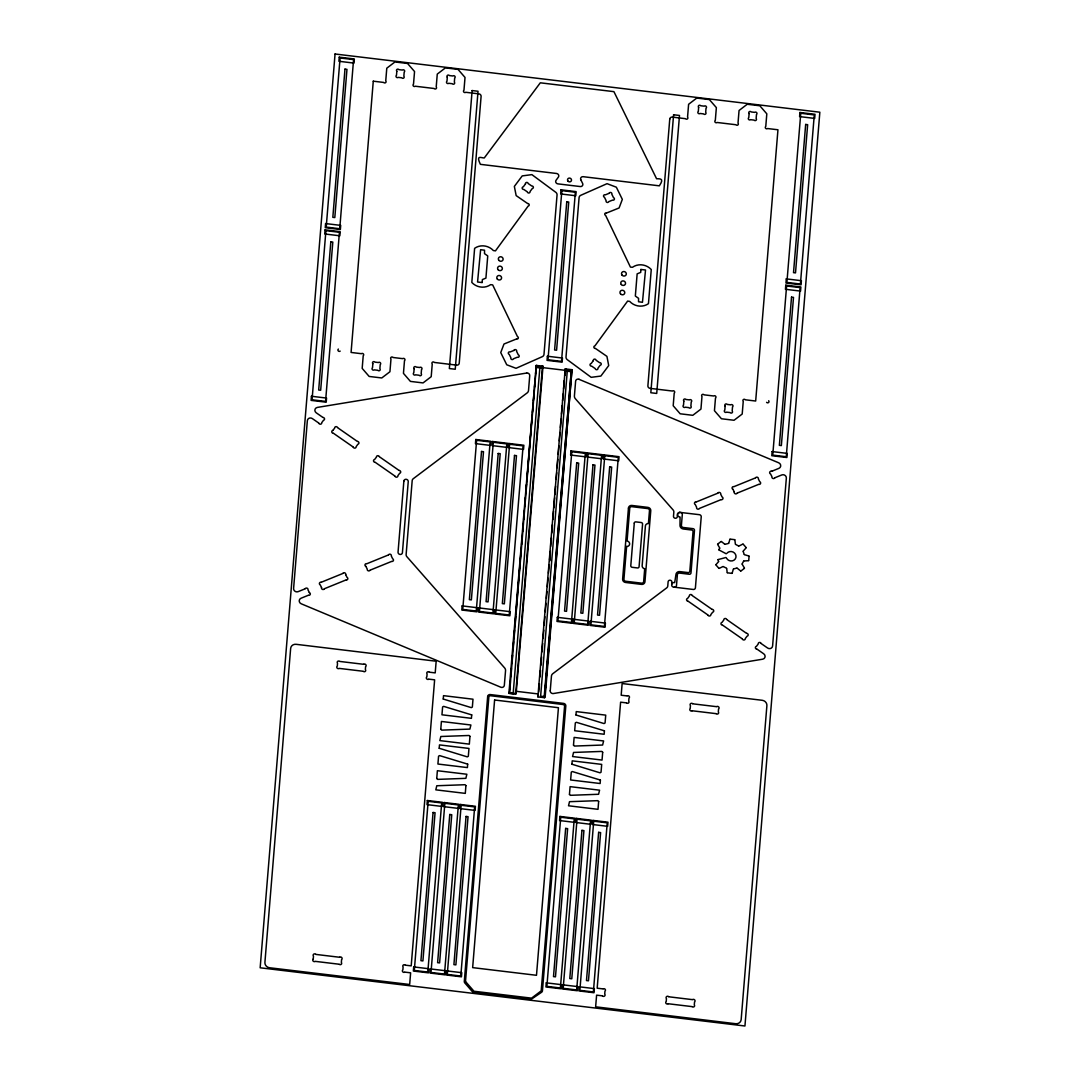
<?xml version="1.0" encoding="UTF-8"?>
<svg xmlns="http://www.w3.org/2000/svg" width="1080" height="1080" viewBox="0 0 1080 1080"><rect width="100%" height="100%" fill="white"/><g stroke="black" fill="none" stroke-linecap="round" stroke-linejoin="round"><path stroke-width="1.5" d="M313.254 959.053L313.484 956.192A1.485 1.391 21.4 0 1 313.416 954.45A1.579 1.472 21.4 0 1 315.59 954.167M508.91 693.387L536.247 365.418L543.011 366.242L516.24 692.739L515.673 694.197L508.91 693.387L509.49 691.916M509.625 690.242L510.314 681.871M510.732 676.85L511.407 668.48M511.826 663.457L512.514 655.088M512.919 650.066L513.608 641.696M513.878 638.348L514.566 629.977M514.985 624.942L515.673 616.572M516.078 611.55L516.767 603.18M517.172 598.158L517.86 589.788M518.279 584.766L518.954 576.396M519.372 571.374L520.061 562.99M520.331 559.643L521.154 549.599M521.573 544.577L522.113 537.881M522.666 531.185L523.22 524.489M523.625 519.467L524.313 511.096M524.718 506.075L525.407 497.691M525.825 492.669L526.514 484.299M526.918 479.277L527.607 470.907M528.012 465.885L528.701 457.515M529.119 452.493L529.808 444.123M530.077 440.775L530.766 432.392M531.171 427.37L531.86 419M532.413 412.304L532.953 405.608M533.371 400.586L534.06 392.215M534.465 387.194L535.154 378.824M535.558 373.802L536.247 365.418M536.274 367.497L509.639 692.469L513.216 692.901L539.851 367.916L542.403 366.93L536.76 366.255L536.274 367.497L539.851 367.916M536.76 366.255L536.827 365.499L536.342 366.728L539.919 367.16L542.471 366.174L515.673 694.197M537.881 696.87L565.218 368.901L571.968 369.711L545.211 696.209L544.631 697.68L537.881 696.87L538.448 695.399M538.731 692.051L539.419 683.681M539.96 676.985L540.513 670.288M540.918 665.267L541.606 656.883M542.025 651.861L542.714 643.491M543.119 638.469L543.807 630.099M544.212 625.077L544.901 616.707M545.319 611.685L546.008 603.315M546.413 598.293L546.966 591.583M547.371 586.562L548.06 578.192M548.465 573.17L549.153 564.8M549.572 559.778L550.26 551.408M550.665 546.386L551.354 538.015M551.759 532.994L552.447 524.61M552.865 519.588L553.554 511.218M553.824 507.87L554.648 497.826M554.918 494.478L555.606 486.108M556.16 479.412L556.7 472.716M557.118 467.694L557.807 459.311M558.212 454.288L558.9 445.919M559.319 440.897L559.994 432.526M560.412 427.505L561.101 419.135M561.506 414.113L562.194 405.743M562.599 400.721L563.153 394.011M563.571 388.989L564.246 380.619M564.664 375.597L565.218 368.901M550.044 560.696L550.314 557.348M565.286 374.746L565.758 368.969L567.338 370.454L570.915 370.886L571.401 369.644L544.631 696.141L544.144 697.383L540.567 696.951M544.212 696.627L571.333 370.4L565.691 369.725L567.27 371.21L540.635 696.195L544.212 696.627L544.698 695.385M544.631 697.68L571.968 369.711M550.233 690.782L551.435 676.202A4.037 3.753 21.4 0 1 552.839 673.663L666.657 587.912A3.213 2.997 21.4 0 0 667.778 585.9L668.115 581.796A1.931 1.796 21.4 0 1 670.167 580.23A1.931 1.796 21.4 0 1 671.936 582.255L671.706 584.982A2.012 1.877 21.4 0 0 673.542 587.088L693.279 589.464A2.012 1.877 21.4 0 0 695.412 587.831L701.231 516.807A2.012 1.877 21.4 0 0 699.408 514.688L679.307 512.312L677.646 513.459L677.308 516.672A1.931 1.796 21.4 0 1 675.243 518.251A1.931 1.796 21.4 0 1 673.488 516.213L673.826 512.123A3.213 2.997 21.4 0 0 673.043 509.868L575.37 398.723A4.037 3.753 21.4 0 1 574.412 395.914L575.6 381.335A2.606 2.43 21.4 0 1 579.082 379.283M748.724 560.52L749.075 556.254M677.538 513.958L679.671 512.325M728.771 543.213L729.904 539.271M732.159 573.21L733.307 569.174M543.011 366.242L542.43 367.7L535.68 366.889M742.149 563.868L743.634 561.141M718.767 549.639L719.712 548.289M332.91 430.407L334.638 428.099A1.552 1.445 21.4 0 1 337.514 427.424M715.946 564.651L718.591 561.654M743.229 551.097L746.118 547.83M717.647 544.118L721.089 541.499M740.961 570.996L744.404 568.364M738.95 546.048L742.865 544.077M719.199 568.404L722.925 566.541M321.26 582.255L342.765 573.507M366.917 563.693L388.422 554.958M324.459 588.708L345.951 579.974M370.116 570.159L391.608 561.425M696.343 501.917L717.836 493.182M733.995 486.635L755.487 477.9M699.529 508.383L721.022 499.649M737.195 493.101L758.687 484.367M305.127 588.816L298.161 591.638A3.213 2.997 21.4 0 1 293.598 588.465L307.355 420.606A3.213 2.997 21.4 0 1 312.336 418.581L318.708 423.023M308.313 595.283L301.023 598.239A3.213 2.997 21.4 0 0 301.226 603.788L500.89 687.258A2.606 2.43 21.4 0 0 504.333 685.26L505.548 670.694A4.037 3.753 21.4 0 0 504.576 667.872L406.904 556.726A3.213 2.997 21.4 0 1 406.134 554.486L412.182 480.708A3.213 2.997 21.4 0 1 413.303 478.683L527.121 392.931A4.037 3.753 21.4 0 0 528.525 390.407L529.713 375.827A2.606 2.43 21.4 0 0 526.635 372.978M772.484 470.975L778.937 468.342A3.213 2.997 21.4 0 0 778.721 462.807L579.056 379.337M774.833 477.779L781.799 474.944A3.213 2.997 21.4 0 1 786.348 478.116L772.591 646.002A3.213 2.997 21.4 0 1 767.61 648.027L761.238 643.599M606.542 213.017L619.083 207.968L622.337 199.382L616.343 187.204L607.055 183.668L580.797 195.291A3.213 2.997 21.4 0 0 579.082 197.654L566.014 356.954A3.213 2.997 21.4 0 0 567.311 359.694L591.179 377.325L600.858 376.07L608.715 365.567L606.92 356.373L595.431 348.435M516.537 338.958L503.995 344.007L500.742 352.593L506.736 364.77L516.024 368.307L542.282 356.683A3.213 2.997 21.4 0 0 543.996 354.321L557.051 195.007A3.213 2.997 21.4 0 0 555.755 192.281L531.887 174.636L522.221 175.905L514.35 186.408L516.159 195.601L527.634 203.54M733.55 568.957L736.789 568.067M718.052 559.575L725.936 557.51M725.085 544.293L728.528 543.429M526.649 373.046L317.331 407.417A3.213 2.997 21.4 0 0 316.211 412.789L322.893 417.433M743.904 560.966L748.508 560.709M537.111 366.944L570.888 371.007M564.638 370.373L571.388 371.183M567.27 371.21L570.848 371.642M730.148 539.123L734.67 539.663M727.394 572.819L731.903 573.372M339.836 661.446L363.596 664.295M429.421 672.192L435.2 672.894L436.171 661.217L296.015 644.301A5.103 4.752 21.4 0 0 290.642 648.459L264.911 962.388A5.103 4.752 21.4 0 0 269.514 967.748L409.671 984.488L410.63 972.824L404.838 972.122M626.967 695.912L621.176 695.223L622.134 683.546L762.291 700.299A5.103 4.752 21.4 0 1 766.895 705.659L741.163 1019.574A5.103 4.752 21.4 0 1 735.791 1023.732L595.634 1006.817L596.606 995.153L602.384 995.841M692.793 703.823L716.553 706.671M339.269 668.399L363.029 671.247M428.855 679.144L434.632 679.833L411.197 965.871L405.419 965.169M626.387 702.864L620.609 702.176L597.173 988.2L602.951 988.889M692.226 710.775L715.986 713.637M515.403 691.214L537.921 693.913M516.24 692.739L513.149 693.657L509.585 693.225M315.819 954.41L339.579 957.258M668.777 996.786L692.537 999.648M315.252 961.362L339.012 964.211M668.21 1003.752L691.97 1006.601M744.417 554.675L748.899 556.011M723.263 566.555L726.503 568.215M718.835 549.882L726.246 553.797M735.575 544.374L738.599 546.021M692.375 595.674L712.03 609.363M726.827 619.623L746.483 633.299M688.19 601.263L707.859 614.938M722.641 625.199L742.298 638.874M757.053 649.175L763.736 653.819A3.213 2.997 21.4 0 1 762.629 659.205L553.298 693.549A2.606 2.43 21.4 0 1 550.246 690.782M337.649 427.707L357.318 441.396M379.404 456.759L399.06 470.435M333.477 433.296L353.133 446.971M375.233 462.335L394.889 476.024M721.4 541.499L724.748 544.226M737.127 568.12L740.664 570.983M743.162 544.144L746.118 547.547M715.946 564.948L718.889 568.337M580.757 179.685A2.417 2.241 21.4 0 1 583.146 176.688L659.327 185.828C664.227 178.591 660.69 178.794 656.573 178.74L613.926 91.652L540.297 82.809L484.245 157.991C480.681 157.775 475.916 154.872 480.37 164.336L556.578 173.488A2.417 2.241 21.4 0 1 558.387 177.093L556.065 180.266A2.417 2.241 21.4 0 0 557.874 183.87L580.284 186.556A2.417 2.241 21.4 0 0 582.62 183.425L580.784 179.753M742.149 564.192L744.458 568.08M717.606 544.401L719.726 547.979M732.969 489.335L734.292 491.994M365.904 566.393L367.214 569.066A1.552 1.445 21.4 0 0 369.927 570.415M345.668 574.614L346.977 577.287A1.552 1.445 21.4 0 1 346.288 580.028M321.557 587.615L320.247 584.942A1.552 1.445 21.4 0 1 320.935 582.201M309.339 592.582L308.016 589.91A1.539 1.431 21.4 0 0 305.316 588.56M717.93 559.805L718.632 561.344M743.175 551.408L744.188 554.432M734.886 539.865L735.359 544.104M726.705 568.485L727.178 572.616M404.568 972.297A1.579 1.472 21.4 0 1 402.881 969.759L403.083 966.951A1.485 1.391 21.4 0 1 405.027 964.98M428.585 679.32A1.579 1.472 21.4 0 1 426.492 678.524A1.485 1.391 21.4 0 1 426.857 676.85L427.086 673.974A1.485 1.391 21.4 0 1 429.044 672.003M363.865 664.119A1.579 1.472 21.4 0 1 365.958 664.915A1.485 1.391 21.4 0 1 365.594 666.603L365.364 669.465A1.485 1.391 21.4 0 1 363.406 671.45M338.999 668.574A1.579 1.472 21.4 0 1 337.311 666.023L337.5 663.228A1.485 1.391 21.4 0 1 339.444 661.257M339.404 964.413A1.485 1.391 21.4 0 0 341.348 962.428L341.591 959.567A1.485 1.391 21.4 0 0 341.942 957.879A1.579 1.472 21.4 0 0 339.849 957.083M314.982 961.538A1.579 1.472 21.4 0 1 313.295 958.986M602.613 996.084A1.579 1.472 21.4 0 0 604.787 995.801A1.485 1.391 21.4 0 0 604.719 994.059L604.949 991.197A1.485 1.391 21.4 0 0 603.356 988.794M626.778 703.053A1.485 1.391 21.4 0 0 628.722 701.082L628.965 698.22A1.485 1.391 21.4 0 0 627.372 695.817M692.55 703.593A1.579 1.472 21.4 0 0 690.377 703.877A1.485 1.391 21.4 0 0 690.457 705.605L690.215 708.48A1.579 1.472 21.4 0 0 691.956 710.964M716.364 713.826A1.485 1.391 21.4 0 0 718.322 711.855L718.551 708.98A1.485 1.391 21.4 0 0 718.916 707.292A1.579 1.472 21.4 0 0 716.823 706.509M667.94 1003.928A1.579 1.472 21.4 0 1 666.252 1001.376L666.441 998.568A1.485 1.391 21.4 0 1 666.36 996.84A1.579 1.472 21.4 0 1 668.547 996.557M692.807 999.473A1.579 1.472 21.4 0 1 694.899 1000.269A1.485 1.391 21.4 0 1 694.535 1001.943L694.305 1004.818A1.485 1.391 21.4 0 1 692.361 1006.79M340.173 351.108A1.377 1.282 21.4 0 1 338.243 350.879A1.377 1.282 21.4 0 1 338.404 349.07M768.663 400.734A1.377 1.282 21.4 0 1 768.514 402.543A1.377 1.282 21.4 0 1 766.584 402.314M595.08 348.435A1.377 1.282 21.4 0 1 594.932 345.87L627.615 301.091L629.694 301.401A13.864 12.893 21.4 0 0 648.459 303.656L651.254 269.528A13.864 12.893 21.4 0 0 632.489 267.273L630.437 267.125L605.624 215.406A1.377 1.282 21.4 0 1 606.191 212.922M516.888 339.039A1.377 1.282 21.4 0 0 517.455 336.555L492.669 284.891L490.617 284.648A13.864 12.893 21.4 0 1 471.812 282.447L474.62 248.319A13.864 12.893 21.4 0 1 493.385 250.56L495.464 250.871L528.134 206.105A1.377 1.282 21.4 0 0 527.985 203.54M318.857 423.306A1.539 1.431 21.4 0 0 321.759 422.631L323.46 420.323A1.539 1.431 21.4 0 0 323.217 417.488M309.353 592.556A1.539 1.431 21.4 0 1 308.651 595.31M342.941 573.264A1.552 1.445 21.4 0 1 345.681 574.628M324.27 588.965A1.552 1.445 21.4 0 1 321.529 587.601M365.89 566.42A1.552 1.445 21.4 0 1 366.593 563.652M388.598 554.715A1.552 1.445 21.4 0 1 391.338 556.079L392.634 558.725A1.552 1.445 21.4 0 1 391.945 561.465M374.895 462.308A1.552 1.445 21.4 0 1 374.652 459.432L376.394 457.151A1.552 1.445 21.4 0 1 379.269 456.476M395.024 476.307A1.552 1.445 21.4 0 0 397.94 475.619L399.627 473.324A1.552 1.445 21.4 0 0 399.398 470.475M333.14 433.256A1.552 1.445 21.4 0 1 332.897 430.38M353.268 447.255A1.552 1.445 21.4 0 0 356.184 446.58L357.871 444.272A1.552 1.445 21.4 0 0 357.642 441.423M772.443 470.988A3.213 2.997 21.4 0 1 771.161 471.204M771.161 471.272A1.539 1.431 21.4 0 0 770.607 474.039L771.93 476.685A1.539 1.431 21.4 0 0 774.644 478.035M761.09 643.302A1.539 1.431 21.4 0 0 758.201 643.99L756.5 646.286A1.539 1.431 21.4 0 0 756.729 649.134M674.339 587.183A2.012 1.877 21.4 0 0 676.485 585.549L677.363 574.722A2.012 1.877 21.4 0 1 679.509 573.075L689.269 574.25A1.607 1.499 21.4 0 0 690.984 572.94L694.481 530.348A1.607 1.499 21.4 0 0 693.009 528.646L683.249 527.486A2.012 1.877 21.4 0 1 681.413 525.366L682.304 514.526A2.012 1.877 21.4 0 0 680.468 512.419M759.011 484.407A1.552 1.445 21.4 0 0 759.713 481.639L758.389 478.994A1.552 1.445 21.4 0 0 755.676 477.644M737.005 493.344A1.552 1.445 21.4 0 1 734.265 491.981M732.969 489.348A1.552 1.445 21.4 0 1 733.671 486.594M721.359 499.689A1.552 1.445 21.4 0 0 722.061 496.921L720.738 494.276A1.552 1.445 21.4 0 0 718.011 492.925M699.354 508.626A1.552 1.445 21.4 0 1 696.6 507.263L695.317 504.617A1.552 1.445 21.4 0 1 696.006 501.876M712.368 609.39A1.552 1.445 21.4 0 1 712.611 612.265L710.87 614.547A1.552 1.445 21.4 0 1 707.994 615.236M692.24 595.39A1.552 1.445 21.4 0 0 689.324 596.079L687.636 598.374A1.552 1.445 21.4 0 0 687.865 601.223M746.807 633.339A1.552 1.445 21.4 0 1 747.05 636.215L745.322 638.483A1.552 1.445 21.4 0 1 742.433 639.171M726.678 619.326A1.552 1.445 21.4 0 0 723.776 620.014L722.075 622.31A1.552 1.445 21.4 0 0 722.304 625.172M727.002 553.203A5.062 4.698 21.4 0 1 734.562 553.068A5.062 4.698 21.4 0 1 733.982 560.196A5.062 4.698 21.4 0 1 726.584 558.265M671.774 584.226A1.958 1.809 21.4 0 1 672.192 583.24L672.84 582.768A2.16 2.012 21.4 0 1 674.001 582.606A1.364 1.269 21.4 0 0 674.717 582.512L675.945 574.547A3.618 3.362 21.4 0 1 679.793 571.604L688.716 572.657L689.783 571.671L693.09 531.104L692.213 530.091L683.289 528.998A3.618 3.362 21.4 0 1 679.995 525.191L680.076 517.104A1.364 1.269 21.4 0 0 679.388 516.834A2.16 2.012 21.4 0 1 678.281 516.389L677.727 515.781A1.958 1.809 21.4 0 1 677.471 514.715M482.166 282.42L482.396 279.572L485.919 278.113L487.742 255.919L484.515 253.638L484.542 250.222L480.614 249.683L477.563 282.015L482.152 282.569M640.913 269.5L640.683 272.39L637.146 273.861L635.337 296.055L638.563 298.323L638.537 301.752L642.465 302.292L645.516 270L640.913 269.447M439.209 748.278L467.262 756.864L468.315 756.311L468.976 748.44L439.479 744.903L439.209 748.278M443.245 699.043L471.299 707.63L472.351 707.076L473 699.206L443.515 695.655L443.245 699.043M467.681 764.127L467.397 767.583L437.913 764.033L438.575 756.162L439.627 755.609L467.681 764.127M471.717 714.893L471.433 718.335L441.95 714.798L442.611 706.928L443.664 706.374L471.717 714.893M571.928 764.222L599.981 772.808L601.034 772.254L601.695 764.384L572.211 760.847L571.928 764.222M575.964 714.974L604.017 723.56L605.07 723.006L605.731 715.136L576.248 711.599L575.964 714.974M600.399 780.071L600.129 783.513L570.632 779.976L571.293 772.106L572.346 771.552L600.399 780.071M604.436 730.823L604.152 734.265L574.668 730.728L575.33 722.858L576.383 722.304L604.436 730.823M465.494 981.49L473.971 991.251L531.549 998.15L541.202 990.86L564.611 705.807L563.774 704.606L490.131 695.682L488.902 696.425L465.494 981.49M436.739 778.451L437.63 779.382L465.858 778.342L466.857 774.252L437.373 770.715L436.739 778.451M440.775 729.202L441.666 730.134L469.894 729.095L470.894 725.004L441.41 721.467L440.775 729.202M465.925 785.606L465.291 793.382L435.807 789.845L436.793 785.754L465.021 784.715L465.925 785.606M469.962 736.358L469.327 744.134L439.844 740.597L440.829 736.506L469.058 735.48L469.962 736.358M569.457 794.394L570.348 795.312L598.577 794.273L599.576 790.182L570.092 786.645L569.457 794.394M573.494 745.146L574.385 746.064L602.613 745.038L603.612 740.948L574.128 737.411L573.494 745.146M598.644 801.536L598.01 809.325L568.526 805.775L569.511 801.684L597.753 800.658L598.644 801.536M602.681 752.288L602.046 760.077L572.562 756.54L573.548 752.45L601.789 751.41L602.681 752.288M335.057 54L260.159 967.788L744.943 1026L819.841 112.212L335.057 54M311.445 396.265L311.108 400.383L326.214 402.192L326.551 398.075L311.445 396.265M325.08 229.851L324.743 233.969L339.849 235.791L340.187 231.66L325.08 229.851M325.593 223.574L325.256 227.691L340.362 229.5L340.7 225.382L325.593 223.574M339.242 57.159L338.904 61.277L353.997 63.099L354.335 58.968L339.242 57.159M325.917 230.661L312.053 399.789L325.566 401.409L339.431 232.281L325.917 230.661M340.079 57.969L326.214 227.097L339.728 228.717L353.579 59.589L340.079 57.969M330.818 241.826L318.681 390.015L320.666 390.258L332.816 242.055L330.818 241.826M344.979 69.12L332.829 217.323L334.814 217.566L346.964 69.363L344.979 69.12M373.275 81.189L351.081 352.445L361.436 353.7A1.377 1.282 21.4 0 1 363.366 353.93A1.377 1.282 21.4 0 1 363.218 355.738L362.178 368.401L369.158 376.448L381.78 377.96L389.934 371.736L390.974 359.073A1.377 1.282 21.4 0 1 391.122 357.264A1.377 1.282 21.4 0 1 393.053 357.494L402.705 358.655A1.377 1.282 21.4 0 1 404.636 358.884A1.377 1.282 21.4 0 1 404.487 360.693L403.448 373.356L410.427 381.402L423.05 382.914L431.204 376.69L432.243 364.027A1.377 1.282 21.4 0 1 432.392 362.219A1.377 1.282 21.4 0 1 434.322 362.448L456.665 365.135A2.417 2.241 21.4 0 0 459.23 363.163L481.1 96.404A2.417 2.241 21.4 0 0 478.899 93.866L465.75 92.286A1.377 1.282 21.4 0 1 463.82 92.056A1.377 1.282 21.4 0 1 463.968 90.234L465.021 77.436L458.028 69.39L445.419 67.878L437.265 74.102L436.212 86.913A1.377 1.282 21.4 0 1 436.064 88.722A1.377 1.282 21.4 0 1 434.133 88.493L415.287 86.225A1.377 1.282 21.4 0 1 413.357 85.995A1.377 1.282 21.4 0 1 413.505 84.186L414.545 71.523L407.552 63.477L394.943 61.965L386.788 68.189L385.749 80.852A1.377 1.282 21.4 0 1 385.601 82.66A1.377 1.282 21.4 0 1 383.67 82.431L373.275 81.189M372.843 363.717L372.506 367.808A1.377 1.282 21.4 0 0 372.357 369.617A1.377 1.282 21.4 0 0 374.288 369.86L377.811 370.278A1.377 1.282 21.4 0 0 379.728 370.507A1.377 1.282 21.4 0 0 379.877 368.685L380.214 364.595A1.377 1.282 21.4 0 0 380.363 362.786A1.377 1.282 21.4 0 0 378.445 362.543L374.922 362.124A1.377 1.282 21.4 0 0 372.992 361.894A1.377 1.282 21.4 0 0 372.843 363.717M396.819 71.226L396.482 75.317A1.377 1.282 21.4 0 0 396.333 77.139A1.377 1.282 21.4 0 0 398.25 77.369L401.774 77.801A1.377 1.282 21.4 0 0 403.704 78.03A1.377 1.282 21.4 0 0 403.853 76.208L404.19 72.117A1.377 1.282 21.4 0 0 404.339 70.294A1.377 1.282 21.4 0 0 402.408 70.065L398.885 69.647A1.377 1.282 21.4 0 0 396.968 69.417A1.377 1.282 21.4 0 0 396.819 71.226M403.866 481.1L398.048 552.123A2.214 2.052 21.4 0 0 400.059 554.445A2.214 2.052 21.4 0 0 402.421 552.636L408.24 481.626A2.214 2.052 21.4 0 0 406.229 479.304A2.214 2.052 21.4 0 0 403.866 481.1M414.139 368.671L413.802 372.762A1.377 1.282 21.4 0 0 413.654 374.585A1.377 1.282 21.4 0 0 415.57 374.814L419.094 375.233A1.377 1.282 21.4 0 0 421.025 375.462A1.377 1.282 21.4 0 0 421.173 373.653L421.511 369.562A1.377 1.282 21.4 0 0 421.659 367.74A1.377 1.282 21.4 0 0 419.729 367.511L416.205 367.079A1.377 1.282 21.4 0 0 414.288 366.849A1.377 1.282 21.4 0 0 414.139 368.671M447.309 77.153L446.971 81.243A1.377 1.282 21.4 0 0 446.823 83.066A1.377 1.282 21.4 0 0 448.74 83.295L452.264 83.713A1.377 1.282 21.4 0 0 454.194 83.943A1.377 1.282 21.4 0 0 454.343 82.134L454.68 78.03A1.377 1.282 21.4 0 0 454.829 76.221A1.377 1.282 21.4 0 0 452.898 75.992L449.375 75.559A1.377 1.282 21.4 0 0 447.458 75.33A1.377 1.282 21.4 0 0 447.309 77.153M472.136 90.558L449.348 368.55L455.247 369.252L478.035 91.26L472.136 90.558M413.694 966.924L413.357 971.042L428.45 972.851L428.8 968.733L413.694 966.924M427.329 800.51L426.992 804.627L442.098 806.45L442.436 802.318L427.329 800.51M428.166 801.32L414.302 970.448L427.815 972.067L441.68 802.94L428.166 801.32M433.067 812.484L420.93 960.674L422.914 960.917L435.065 812.714L433.067 812.484M430.38 968.922L430.043 973.053L445.149 974.862L445.487 970.731L430.38 968.922M444.029 802.508L443.691 806.639L458.784 808.448L459.121 804.33L444.029 802.508M444.852 803.317L431.001 972.459L444.501 974.079L458.365 804.938L444.852 803.317M462.146 605.894L461.808 610.025L476.901 611.833L477.239 607.716L462.146 605.894M475.781 439.493L475.443 443.61L490.55 445.419L490.887 441.302L475.781 439.493M476.618 440.289L462.753 609.431L476.267 611.051L490.131 441.909L476.618 440.289M449.766 814.482L437.616 962.685L439.601 962.915L451.751 814.725L449.766 814.482M481.518 451.454L469.368 599.657L471.366 599.899L483.502 451.697L481.518 451.454M446.675 970.88L446.337 974.997L461.444 976.82L461.781 972.689L446.675 970.88M460.31 804.465L459.972 808.596L475.079 810.405L475.416 806.288L460.31 804.465M461.147 805.275L447.282 974.403L460.796 976.037L474.66 806.895L461.147 805.275M478.832 607.905L478.494 612.023L493.601 613.832L493.938 609.714L478.832 607.905M492.467 441.49L492.129 445.608L507.236 447.431L507.573 443.3L492.467 441.49M493.304 442.3L479.439 611.429L492.952 613.049L506.817 443.921L493.304 442.3M466.047 816.44L453.911 964.643L455.895 964.872L468.045 816.683L466.047 816.44M498.204 453.465L486.068 601.655L488.052 601.898L500.202 453.695L498.204 453.465M487.661 696.519L464.306 981.342A2.417 2.241 21.4 0 0 464.873 983.016L472.244 991.508A2.417 2.241 21.4 0 0 473.877 992.372L531.279 999.27L541.62 992.237A2.417 2.241 21.4 0 0 542.444 990.725L565.812 705.956A2.444 2.268 21.4 0 0 563.612 703.404L490.226 694.562A2.417 2.241 21.4 0 0 487.661 696.519M495.126 609.863L494.788 613.98L509.882 615.789L510.219 611.672L495.126 609.863M508.761 443.448L508.424 447.565L523.53 449.388L523.868 445.257L508.761 443.448M509.598 444.258L495.733 613.386L509.247 615.006L523.112 445.878L509.598 444.258M514.499 455.423L502.349 603.612L504.346 603.855L516.483 455.652L514.499 455.423M494.6 700.002L472.649 967.626L536.49 975.294L558.441 707.711L494.6 700.002M547.385 356.225L547.047 360.356L562.14 362.164L562.477 358.047L547.385 356.225M561.019 189.81L560.682 193.941L575.775 195.75L576.113 191.632L561.019 189.81M561.856 190.62L547.992 359.762L561.506 361.382L575.356 192.24L561.856 190.62M566.757 201.785L554.607 349.988L556.592 350.231L568.742 202.028L566.757 201.785M557.321 617.328L556.983 621.446L572.09 623.268L572.427 619.137L557.321 617.328M570.956 450.913L570.618 455.045L585.725 456.854L586.062 452.723L570.956 450.913M571.793 451.724L557.928 620.851L571.442 622.471L585.306 453.344L571.793 451.724M576.693 462.888L564.557 611.091L566.541 611.321L578.691 463.118L576.693 462.888M573.615 619.286L573.278 623.403L588.37 625.212L588.708 621.095L573.615 619.286M587.25 452.871L586.913 456.989L602.019 458.811L602.356 454.68L587.25 452.871M588.087 453.681L574.223 622.809L587.736 624.429L601.601 455.301L588.087 453.681M546.278 982.841L545.927 986.958L561.033 988.78L561.37 984.65L546.278 982.841M559.913 816.426L559.575 820.557L574.668 822.366L575.006 818.235L559.913 816.426M560.75 817.236L546.885 986.364L560.399 987.998L574.25 818.856L560.75 817.236M592.988 464.846L580.851 613.035L582.836 613.278L594.972 465.075L592.988 464.846M565.65 828.401L553.5 976.604L555.485 976.833L567.635 828.63L565.65 828.401M590.301 621.284L589.964 625.414L605.07 627.224L605.408 623.106L590.301 621.284M603.936 454.869L603.599 459L618.705 460.809L619.043 456.692L603.936 454.869M604.773 455.679L590.909 624.821L604.422 626.441L618.287 457.299L604.773 455.679M562.558 984.798L562.221 988.916L577.327 990.738L577.665 986.607L562.558 984.798M576.207 818.384L575.87 822.501L590.963 824.324L591.3 820.192L576.207 818.384M577.031 819.193L563.18 988.322L576.68 989.942L590.544 820.814L577.031 819.193M609.674 466.844L597.537 615.047L599.522 615.289L611.672 467.087L609.674 466.844M581.945 830.358L569.795 978.548L571.779 978.791L583.929 830.588L581.945 830.358M579.258 986.796L578.921 990.927L594.014 992.736L594.351 988.619L579.258 986.796M592.893 820.395L592.556 824.513L607.649 826.322L607.986 822.204L592.893 820.395M593.73 821.192L579.865 990.333L593.379 991.953L607.23 822.825L593.73 821.192M598.631 832.356L586.481 980.559L588.465 980.802L600.615 832.599L598.631 832.356M628.452 508.073L622.634 579.082A3.213 2.997 21.4 0 0 625.577 582.471L641.52 584.388A3.213 2.997 21.4 0 0 644.949 581.769L650.768 510.745A3.213 2.997 21.4 0 0 647.838 507.37L631.881 505.454A3.213 2.997 21.4 0 0 628.452 508.073M626.616 546.453L623.93 579.245A1.917 1.782 21.4 0 0 625.671 581.243L641.628 583.16A1.917 1.782 21.4 0 0 643.653 581.607L644.706 568.755A2.916 2.713 21.4 0 1 642.155 565.718L645.408 525.987A2.916 2.713 21.4 0 1 648.418 523.598L649.485 510.597A1.917 1.782 21.4 0 0 647.744 508.586L631.787 506.669A1.917 1.782 21.4 0 0 629.748 508.221L627.062 541.013A2.916 2.713 21.4 0 1 629.627 544.063A2.916 2.713 21.4 0 1 626.616 546.453M634.284 523.112L630.788 565.718A1.512 1.404 21.4 0 0 632.164 567.297L637.47 567.945A1.512 1.404 21.4 0 0 639.077 566.717L642.56 524.111A1.512 1.404 21.4 0 0 641.196 522.518L635.89 521.883A1.512 1.404 21.4 0 0 634.284 523.112M669.762 119.056L647.892 385.817A2.417 2.241 21.4 0 0 650.093 388.355L672.449 391.041A1.377 1.282 21.4 0 1 674.365 391.271A1.377 1.282 21.4 0 1 674.217 393.093L673.191 405.743L680.171 413.788L692.793 415.314L700.947 409.077L701.973 396.428A1.377 1.282 21.4 0 1 702.122 394.605A1.377 1.282 21.4 0 1 704.052 394.835L713.718 395.995A1.377 1.282 21.4 0 1 715.635 396.225A1.377 1.282 21.4 0 1 715.487 398.048L714.447 410.697L721.44 418.757L734.049 420.269L742.203 414.032L743.242 401.382A1.377 1.282 21.4 0 1 743.391 399.56A1.377 1.282 21.4 0 1 745.322 399.789L755.676 401.031L777.951 129.775L767.556 128.534A1.377 1.282 21.4 0 1 765.625 128.304A1.377 1.282 21.4 0 1 765.774 126.482L766.814 113.832L759.834 105.772L747.212 104.261L739.058 110.498L738.018 123.147A1.377 1.282 21.4 0 1 737.87 124.969A1.377 1.282 21.4 0 1 735.939 124.74L717.093 122.472A1.377 1.282 21.4 0 1 715.163 122.243A1.377 1.282 21.4 0 1 715.311 120.42L716.364 107.622L709.371 99.576L696.762 98.064L688.608 104.288L687.555 117.086A1.377 1.282 21.4 0 1 687.407 118.908A1.377 1.282 21.4 0 1 685.476 118.678L672.327 117.099A2.417 2.241 21.4 0 0 669.762 119.056M673.596 114.75L650.822 392.742L656.707 393.444L679.495 115.466L673.596 114.75M698.639 107.325L698.315 111.429A1.377 1.282 21.4 0 0 698.166 113.238A1.377 1.282 21.4 0 0 700.083 113.468L703.607 113.9A1.377 1.282 21.4 0 0 705.537 114.129A1.377 1.282 21.4 0 0 705.686 112.306L706.023 108.216A1.377 1.282 21.4 0 0 706.172 106.394A1.377 1.282 21.4 0 0 704.241 106.164L700.717 105.746A1.377 1.282 21.4 0 0 698.787 105.516A1.377 1.282 21.4 0 0 698.639 107.325M683.843 401.058L683.519 405.149A1.377 1.282 21.4 0 0 683.37 406.971A1.377 1.282 21.4 0 0 685.287 407.201L688.811 407.619A1.377 1.282 21.4 0 0 690.741 407.849A1.377 1.282 21.4 0 0 690.889 406.039L691.227 401.949A1.377 1.282 21.4 0 0 691.375 400.127A1.377 1.282 21.4 0 0 689.445 399.897L685.922 399.479A1.377 1.282 21.4 0 0 684.005 399.236A1.377 1.282 21.4 0 0 683.843 401.058M725.139 406.013L724.802 410.103A1.377 1.282 21.4 0 0 724.653 411.925A1.377 1.282 21.4 0 0 726.584 412.155L730.107 412.574A1.377 1.282 21.4 0 0 732.024 412.817A1.377 1.282 21.4 0 0 732.186 410.994L732.51 406.904A1.377 1.282 21.4 0 0 732.659 405.081A1.377 1.282 21.4 0 0 730.741 404.851L727.218 404.433A1.377 1.282 21.4 0 0 725.288 404.204A1.377 1.282 21.4 0 0 725.139 406.013M749.115 113.535L748.778 117.626A1.377 1.282 21.4 0 0 748.629 119.448A1.377 1.282 21.4 0 0 750.56 119.678L754.07 120.096A1.377 1.282 21.4 0 0 756 120.326A1.377 1.282 21.4 0 0 756.149 118.517L756.486 114.426A1.377 1.282 21.4 0 0 756.635 112.603A1.377 1.282 21.4 0 0 754.704 112.374L751.18 111.956A1.377 1.282 21.4 0 0 749.264 111.713A1.377 1.282 21.4 0 0 749.115 113.535M772.133 451.575L771.795 455.706L786.902 457.515L787.239 453.398L772.133 451.575M785.781 285.174L785.443 289.291L800.537 291.101L800.874 286.983L785.781 285.174M786.294 278.883L785.957 283.014L801.05 284.823L801.387 280.706L786.294 278.883M799.929 112.482L799.591 116.6L814.685 118.409L815.022 114.291L799.929 112.482M786.605 285.984L772.754 455.112L786.254 456.732L800.118 287.604L786.605 285.984M800.766 113.279L786.902 282.42L800.415 284.04L814.279 114.912L800.766 113.279M791.519 297.135L779.368 445.338L781.353 445.581L793.503 297.378L791.519 297.135M805.667 124.443L793.516 272.646L795.514 272.889L807.651 124.686L805.667 124.443M593.352 360.599L591.152 363.569A1.377 1.282 21.4 0 0 590.058 365.04A1.377 1.282 21.4 0 0 591.664 366.133L595.242 368.604A1.377 1.282 21.4 0 0 596.835 369.711A1.377 1.282 21.4 0 0 597.915 368.24L600.129 365.269A1.377 1.282 21.4 0 0 601.209 363.798A1.377 1.282 21.4 0 0 599.616 362.705L596.038 360.234A1.377 1.282 21.4 0 0 594.432 359.127A1.377 1.282 21.4 0 0 593.352 360.599M525.501 183.884L523.287 186.84A1.377 1.282 21.4 0 0 522.194 188.312A1.377 1.282 21.4 0 0 523.787 189.419L527.351 191.889A1.377 1.282 21.4 0 0 528.944 192.996A1.377 1.282 21.4 0 0 530.037 191.538L532.251 188.568A1.377 1.282 21.4 0 0 533.345 187.11A1.377 1.282 21.4 0 0 531.751 186.003L528.188 183.532A1.377 1.282 21.4 0 0 526.595 182.425A1.377 1.282 21.4 0 0 525.501 183.884M609.242 193.266L605.354 194.846A1.377 1.282 21.4 0 0 603.599 195.548A1.377 1.282 21.4 0 0 604.436 197.235L606.137 200.678A1.377 1.282 21.4 0 0 606.96 202.365A1.377 1.282 21.4 0 0 608.702 201.663L612.603 200.084A1.377 1.282 21.4 0 0 614.345 199.368A1.377 1.282 21.4 0 0 613.521 197.681L611.82 194.251A1.377 1.282 21.4 0 0 610.996 192.55A1.377 1.282 21.4 0 0 609.242 193.266M514.039 350.393L510.125 351.959A1.377 1.282 21.4 0 0 508.383 352.661A1.377 1.282 21.4 0 0 509.207 354.348L510.894 357.791A1.377 1.282 21.4 0 0 511.718 359.478A1.377 1.282 21.4 0 0 513.459 358.789L517.374 357.21A1.377 1.282 21.4 0 0 519.115 356.522A1.377 1.282 21.4 0 0 518.292 354.82L516.605 351.378A1.377 1.282 21.4 0 0 515.781 349.69A1.377 1.282 21.4 0 0 514.039 350.393M567.958 181.089A2.012 1.877 21.4 0 0 571.374 180.725A2.012 1.877 21.4 0 0 569.187 178.092A2.012 1.877 21.4 0 0 567.958 181.089M497.34 279.086A2.417 2.241 21.4 0 0 501.431 278.654A2.417 2.241 21.4 0 0 498.812 275.495A2.417 2.241 21.4 0 0 497.34 279.086M498.11 269.716A2.417 2.241 21.4 0 0 502.2 269.285A2.417 2.241 21.4 0 0 499.581 266.125A2.417 2.241 21.4 0 0 498.11 269.716M498.879 260.348A2.417 2.241 21.4 0 0 502.97 259.916A2.417 2.241 21.4 0 0 500.351 256.757A2.417 2.241 21.4 0 0 498.879 260.348M622.067 275.144A2.417 2.241 21.4 0 0 626.157 274.698A2.417 2.241 21.4 0 0 623.538 271.539A2.417 2.241 21.4 0 0 622.067 275.144M621.297 284.513A2.417 2.241 21.4 0 0 625.388 284.067A2.417 2.241 21.4 0 0 622.769 280.908A2.417 2.241 21.4 0 0 621.297 284.513M620.528 293.882A2.417 2.241 21.4 0 0 624.618 293.45A2.417 2.241 21.4 0 0 621.999 290.277A2.417 2.241 21.4 0 0 620.528 293.882"/></g></svg>
